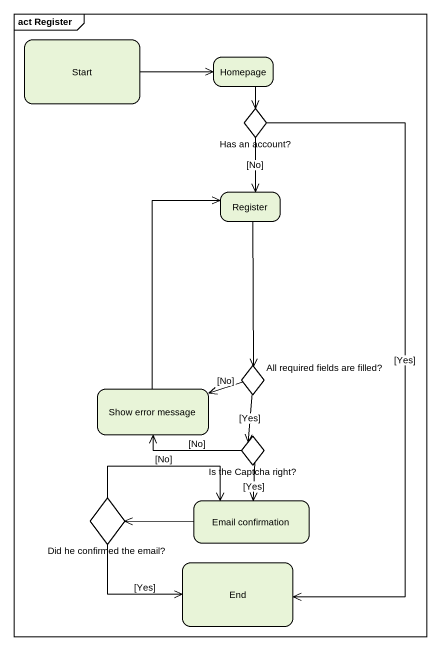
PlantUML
@startuml
mainframe act Register
hide empty description
state "Start" as Start_
state Homepage
state "Has an account?" as Has_an_account <<choice>>
state Register
state "Show error message" as Show_error_message
state "All required fields are filled?" as All_required_fields_are <<choice>>
state "Is the Captcha right?" as Is_the_Captcha_right <<choice>>
state "Did he confirmed the email?" as Did_he_confirmed_the_email <<choice>>
state "Email confirmation" as Email_confirmation
state "End" as End_
Start_ -right-> Homepage
Homepage --> Has_an_account
Has_an_account --> Register : [No]
Has_an_account --> End_ : [Yes]
Register --> All_required_fields_are
Show_error_message -up-> Register
All_required_fields_are -left-> Show_error_message : [No]
All_required_fields_are --> Is_the_Captcha_right : [Yes]
Is_the_Captcha_right -left-> Show_error_message : [No]
Is_the_Captcha_right --> Email_confirmation : [Yes]
Did_he_confirmed_the_email -right-> Email_confirmation : [No]
Did_he_confirmed_the_email -right-> End_ : [Yes]
Email_confirmation -left-> Did_he_confirmed_the_email
@enduml
